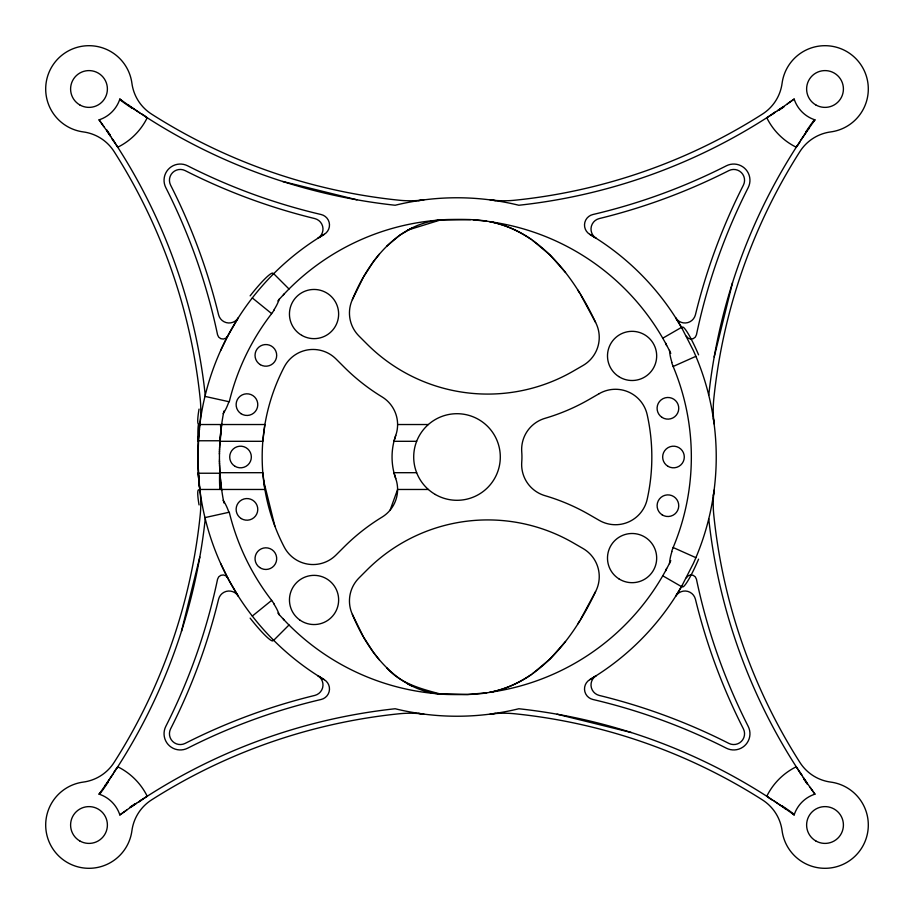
<?xml version="1.0" encoding="UTF-8"?>
<svg xmlns="http://www.w3.org/2000/svg" width="914" height="914" viewBox="0 0 914 914"><rect width="100%" height="100%" fill="white"/><g stroke="black" fill="none" stroke-linecap="round" stroke-linejoin="round"><path stroke-width="1.37" d="M219.44 454.087L219.497 450.956M219.451 452.978L219.44 460.016M219.463 452.133L219.554 448.934M219.52 450.179L219.634 446.9M219.577 448.214L221.645 424.53A237.583 237.583 0 0 1 223.896 411.06M219.657 446.249L219.76 444.273M198.818 433.647L197.801 461.022L199.766 489.458L264.9 489.47L262.809 472.698L219.931 472.698L219.817 470.71M219.817 443.29L220.011 440.262M198.247 441.302L198.795 433.944M220.046 439.76L220.662 432.676M198.886 432.893L199.115 430.608M198.989 431.854L199.218 429.591M199.206 429.751L199.446 427.569M220.742 431.911L221.119 428.609M199.321 428.712L200.634 418.532A259.233 259.233 0 0 1 324.207 234.361A10.819 10.819 0 0 0 321.134 214.527A595.22 595.22 0 0 1 187.621 165.8A16.235 16.235 0 0 0 165.8 187.621A595.22 595.22 0 0 1 217.555 334.775A5.415 5.415 0 0 0 227.643 336.192L238.211 317.969A10.819 10.819 0 0 1 218.56 314.724A600.635 600.635 0 0 0 170.621 185.176A10.819 10.819 0 0 1 185.176 170.621A600.635 600.635 0 0 0 314.724 218.56A10.819 10.819 0 0 1 317.969 238.211L324.207 234.361M220.994 429.637L219.977 440.765L198.281 440.765M221.108 428.746L221.245 427.592M221.234 427.695L221.736 423.879M713.366 495.468L714.108 490.11A108.24 108.24 0 0 0 713.788 514.982A568.165 568.165 0 0 0 799.91 762.447A43.301 43.301 0 0 0 830.712 782.087A43.301 43.301 0 0 1 868.266 826.919A43.301 43.301 0 0 1 826.919 868.266A43.301 43.301 0 0 1 782.087 830.712A43.301 43.301 0 0 0 762.447 799.91A568.165 568.165 0 0 0 514.982 713.788A108.24 108.24 0 0 0 490.11 714.108L495.468 713.366M181.463 631.311L199.8 557.072M714.2 356.928L732.537 282.689M671.619 551.599L673.15 547.52A234.338 234.338 0 0 0 673.15 366.48L671.619 362.401M395.751 435.395A64.94 64.94 0 0 0 395.751 478.605A32.47 32.47 0 0 1 382.029 517.13A203.228 203.228 0 0 0 344.064 546.983L335.998 555.038A32.47 32.47 0 0 1 284.254 547.086A194.831 194.831 0 0 1 284.254 366.914A32.47 32.47 0 0 1 335.998 358.962L344.064 367.017A203.228 203.228 0 0 0 382.029 396.87A32.47 32.47 0 0 1 395.751 435.395L393.98 441.302L416.647 441.302M390.107 510.149L397.601 489.47L428.358 489.47M220.64 350.53L227.643 336.192M352.358 299.621C367.611 262.501 396.459 224.307 439.326 220.08A118.946 118.946 0 0 1 448.18 219.52C460.13 219.337 472.15 219.154 484.02 220.731C538.14 228.043 573.855 276.257 595.585 322.402A32.47 32.47 0 0 1 583.006 365.497L573.147 371.198A170.758 170.758 0 0 1 367.017 344.064L358.962 335.998A32.47 32.47 0 0 1 352.358 299.621L363.018 277.936M595.585 591.598C573.672 638.349 536.998 687.271 481.941 693.532C470.733 694.811 459.434 694.651 448.18 694.491A118.946 118.946 0 0 1 439.326 693.943C396.459 689.67 367.611 651.511 352.358 614.379A32.47 32.47 0 0 1 358.962 578.002L367.017 569.936A170.758 170.758 0 0 1 573.147 542.802L583.006 548.503A32.47 32.47 0 0 1 595.585 591.598L580.47 619.601M681.513 586.594L693.36 563.47A259.233 259.233 0 0 0 693.36 350.53L681.513 327.406M681.935 585.863L675.789 596.031A10.819 10.819 0 0 1 695.44 599.276A600.635 600.635 0 0 0 743.379 728.824A10.819 10.819 0 0 1 728.824 743.379A600.635 600.635 0 0 0 599.276 695.44A10.819 10.819 0 0 1 596.031 675.789L589.793 679.639A10.819 10.819 0 0 0 592.866 699.473A595.22 595.22 0 0 1 726.379 748.2A16.235 16.235 0 0 0 748.2 726.379A595.22 595.22 0 0 1 696.445 579.225A5.415 5.415 0 0 0 686.357 577.808M363.601 276.839L373.449 261.564L379.264 254.195M577.648 624.113L579.762 620.823M116.729 768.343L117.746 766.777A64.94 64.94 0 0 1 147.223 796.254L143.11 798.916M797.271 145.657L796.254 147.223A64.94 64.94 0 0 1 766.777 117.746L770.89 115.084M274.177 310.075L271.652 313.616A234.338 234.338 0 0 0 229.265 401.783L204.953 396.39M112.913 774.169L106.698 783.355M801.087 139.831L807.302 130.645M100.186 792.575L99.055 794.14A32.47 32.47 0 0 1 119.86 814.945A573.569 573.569 0 0 1 395.168 708.75A259.233 259.233 0 0 0 518.832 708.75A573.569 573.569 0 0 1 794.14 814.945A32.47 32.47 0 0 1 814.945 794.14A573.569 573.569 0 0 1 708.75 518.832M813.814 121.425L814.945 119.86A32.47 32.47 0 0 1 794.14 99.055A573.569 573.569 0 0 1 518.832 205.25A259.233 259.233 0 0 0 395.168 205.25A573.569 573.569 0 0 1 119.86 99.055A32.47 32.47 0 0 1 99.055 119.86A573.569 573.569 0 0 1 205.25 395.168M565.538 641.491L550.182 658.88L532.519 673.721M272.966 274.428L273.674 273.72M273.697 640.303L289.007 624.993M386.656 246.277L399.978 235.024L412.294 227.837M252.31 616.07L271.652 600.384A234.338 234.338 0 0 1 229.265 512.217L204.953 517.61M794.14 99.055L789.902 102.105M119.86 814.945L124.098 811.895M782.567 107.246L777.517 110.685M131.433 806.754L136.483 803.315M531.445 674.532C518.798 683.204 504.539 689.51 489.458 692.401M662.753 338.203L681.501 327.383A259.233 259.233 0 0 0 589.793 234.361A10.819 10.819 0 0 1 592.866 214.527A595.22 595.22 0 0 0 726.379 165.8A16.235 16.235 0 0 1 748.2 187.621A595.22 595.22 0 0 0 696.445 334.775A5.415 5.415 0 0 1 686.357 336.192M673.15 366.48L695.885 356.334M407.713 230.111L440.479 219.966L470.504 219.657M418.532 200.634L423.89 199.892A108.24 108.24 0 0 1 399.018 200.212A568.165 568.165 0 0 1 151.553 114.09A43.301 43.301 0 0 1 131.913 83.288A43.301 43.301 0 0 0 87.081 45.734A43.301 43.301 0 0 0 45.734 87.081A43.301 43.301 0 0 0 83.288 131.913A43.301 43.301 0 0 1 114.09 151.553A568.165 568.165 0 0 1 200.212 399.018A108.24 108.24 0 0 1 199.892 423.89A259.233 259.233 0 0 0 199.892 490.11A108.24 108.24 0 0 1 200.212 514.982A568.165 568.165 0 0 1 114.09 762.447A43.301 43.301 0 0 1 83.288 782.087A43.301 43.301 0 0 0 45.734 826.919A43.301 43.301 0 0 0 87.081 868.266A43.301 43.301 0 0 0 131.913 830.712A43.301 43.301 0 0 1 151.553 799.91A568.165 568.165 0 0 1 399.018 713.788A108.24 108.24 0 0 1 423.89 714.108L418.532 713.366M437.715 220.343L440.479 219.966M486.751 692.766L467.797 694.491L437.715 693.657M199.812 424.53L264.9 424.53L262.809 441.302L219.931 441.302M397.601 424.53L428.358 424.53M416.647 472.698L393.98 472.698L395.751 478.605M220.377 478.273L219.977 473.235L198.281 473.235L198.818 480.353M473.212 219.817L486.751 221.234M495.468 200.634L490.11 199.892A108.24 108.24 0 0 0 514.982 200.212A568.165 568.165 0 0 0 762.447 114.09A43.301 43.301 0 0 0 782.087 83.288A43.301 43.301 0 0 1 826.919 45.734A43.301 43.301 0 0 1 868.266 87.081A43.301 43.301 0 0 1 830.712 131.913A43.301 43.301 0 0 0 799.91 151.553A568.165 568.165 0 0 0 713.788 399.018A108.24 108.24 0 0 0 714.108 423.89L713.366 418.532M489.458 221.599C504.539 224.49 518.798 230.796 531.445 239.468M282.689 181.463L356.928 199.8M557.072 714.2L631.311 732.537M386.656 667.723C400.458 683.592 420.954 688.802 440.479 694.034M673.15 547.52L695.885 557.666M407.713 683.889L412.294 686.163M662.753 575.797L681.501 586.617A259.233 259.233 0 0 1 589.793 679.639M589.793 234.361L596.031 238.211A10.819 10.819 0 0 1 599.276 218.56A600.635 600.635 0 0 0 728.824 170.621A10.819 10.819 0 0 1 743.379 185.176A600.635 600.635 0 0 0 695.44 314.724A10.819 10.819 0 0 1 675.789 317.969L681.935 328.137M227.643 577.808A5.415 5.415 0 0 0 217.555 579.225A595.22 595.22 0 0 1 165.8 726.379A16.235 16.235 0 0 0 187.621 748.2A595.22 595.22 0 0 1 321.134 699.473A10.819 10.819 0 0 0 324.207 679.639L317.969 675.789A10.819 10.819 0 0 1 314.724 695.44A600.635 600.635 0 0 0 185.176 743.379A10.819 10.819 0 0 1 170.621 728.824A600.635 600.635 0 0 0 218.56 599.276A10.819 10.819 0 0 1 238.211 596.031L228.877 580.127L220.64 563.47M145.657 116.729L147.223 117.746A64.94 64.94 0 0 1 117.746 147.223L115.084 143.11M768.343 797.271L766.777 796.254A64.94 64.94 0 0 1 796.254 766.777L798.916 770.89M139.831 112.913L130.645 106.698M774.169 801.087L783.355 807.302M121.425 100.186L119.86 99.055M792.575 813.814L794.14 814.945M532.519 240.279L550.182 255.12L565.538 272.509M252.31 297.93L271.652 313.616M273.697 273.697L289.007 289.007M272.966 639.572L273.674 640.28M379.264 659.805L373.449 652.436L363.601 637.161M271.652 600.384L274.177 603.926M814.945 794.14L811.895 789.902M99.055 119.86L102.105 124.098M806.754 782.567L803.315 777.517M107.246 131.433L110.685 136.483M577.648 289.887L579.762 293.177M580.47 294.399L595.585 322.402M363.018 636.064L352.358 614.379M263.632 480.787L274.908 526.281M221.736 490.121L221.108 485.254M221.245 486.408L220.982 484.192M199.435 486.339L200.634 495.468A259.233 259.233 0 0 0 324.207 679.639M220.994 484.363L220.742 482.089M199.321 485.288L199.446 486.431M220.88 483.346L220.434 478.947M199.332 485.425L199.092 483.198M199.218 484.409L198.886 481.107M220.662 481.324L219.931 472.698M198.921 481.37L199.012 482.375M198.738 479.336L198.349 474.252M219.977 473.235L219.486 462.838M198.247 472.698L198.315 473.749M219.76 469.727L219.543 464.803M219.52 464.049L219.451 460.885M219.474 462.027L219.44 459.913M205.25 518.832A573.569 573.569 0 0 1 99.055 794.14M708.75 395.168A573.569 573.569 0 0 1 814.945 119.86M670.796 560.625A237.583 237.583 0 0 1 490.27 692.241M439.326 693.92A237.583 237.583 0 0 1 277.879 613.088M223.896 502.94A237.583 237.583 0 0 1 221.645 489.47M277.879 300.912A237.583 237.583 0 0 1 439.326 220.08M490.27 221.759A237.583 237.583 0 0 1 670.796 353.375M132.37 108.458A23.021 1.485 35.9 0 1 121.105 100.666M129.685 105.887A35.258 1.337 35.9 0 1 128.554 105.099M145.772 116.558A22.187 0.64 33 0 1 141.339 113.667M112.673 139.339A19.103 0.64 57.1 0 1 114.97 142.824M111.931 138.711A27.214 0.777 57 0 1 113.873 141.624M106.63 129.754A30.55 1.599 53.6 0 1 110.217 135.032M101.98 123.984A19.548 0.571 54.3 0 1 103.888 126.692M774.661 112.673A19.103 0.64 -32.9 0 1 771.176 114.97M775.289 111.931A27.214 0.777 -33 0 1 772.376 113.873M784.246 106.63A30.55 1.599 -36.4 0 1 778.968 110.217M790.016 101.98A19.548 0.571 -35.7 0 1 787.308 103.888M805.542 132.37A23.021 1.485 -54.1 0 1 813.334 121.105M808.113 129.685A35.258 1.337 -54.1 0 1 808.901 128.554M797.442 145.772A22.187 0.64 -57 0 1 800.333 141.339M781.63 805.542A23.021 1.485 35.9 0 1 792.895 813.334M784.315 808.113A35.258 1.337 35.9 0 1 785.446 808.901M768.228 797.442A22.187 0.64 33 0 1 772.661 800.333M801.327 774.661A19.103 0.64 57.1 0 1 799.03 771.176M802.069 775.289A27.214 0.777 57 0 1 800.127 772.376M807.37 784.246A30.55 1.599 53.6 0 1 803.783 778.968M812.02 790.016A19.548 0.571 54.3 0 1 810.112 787.308M108.458 781.63A23.021 1.485 -54.1 0 1 100.666 792.895M105.887 784.315A35.258 1.337 -54.1 0 1 105.099 785.446M116.558 768.228A22.187 0.64 -57 0 1 113.667 772.661M139.339 801.327A19.103 0.64 -32.9 0 1 142.824 799.03M138.711 802.069A27.214 0.777 -33 0 1 141.624 800.127M129.754 807.37A30.55 1.599 -36.4 0 1 135.032 803.783M123.984 812.02A19.548 0.571 -35.7 0 1 126.692 810.112M283.043 618.492A33.212 2.148 50.9 0 1 284.208 620.172M273.892 603.994A27.888 12.213 52.3 0 1 279.341 615.019M223.165 500.301A28.437 12.43 75.5 0 1 228.946 512.434M220.525 488.636A31.841 1.942 77.1 0 1 221.177 487.585M273.183 639.834A32.31 4.079 52.1 0 1 250.139 618.138M671.916 362.401A27.888 12.213 67.3 0 1 669.505 350.348M666.557 345.572A33.098 2.079 65.8 0 1 665.7 343.15M669.505 563.652A27.888 12.213 -67.3 0 1 671.916 551.599M665.7 570.85A33.098 2.079 -65.8 0 1 666.557 568.428M681.913 328.069A32.31 4.09 67.1 0 1 698.582 354.849M698.582 559.151A32.31 4.09 -67.1 0 1 681.913 585.931M279.341 298.981A27.888 12.213 -52.3 0 1 273.892 310.006M284.208 293.828A33.212 2.148 -50.9 0 1 283.043 295.508M250.139 295.862A32.31 4.079 -52.1 0 1 273.183 274.166M200.143 422.976A32.356 3.919 -75.7 0 1 199.046 409.095M199.058 504.928A32.356 3.919 75.7 0 1 200.143 491.024M221.371 484.192A16.315 1.188 -88.4 0 1 219.954 488.407A16.315 1.188 -88.4 0 1 219.623 473.258M228.946 401.566A28.437 12.43 -75.5 0 1 223.165 413.699M221.177 426.415A31.841 1.942 -77.1 0 1 220.525 425.364M197.961 440.754A16.303 1.085 88.5 0 1 198.258 425.604A16.303 1.085 88.5 0 1 199.56 429.809M599.253 393.626L589.381 399.315A203.228 203.228 0 0 1 544.984 418.326A32.47 32.47 0 0 0 521.745 451.984A64.94 64.94 0 0 1 521.745 462.016A32.47 32.47 0 0 0 544.984 495.674A203.228 203.228 0 0 1 589.381 514.685L599.253 520.374A32.47 32.47 0 0 0 647.181 499.307A194.831 194.831 0 0 0 647.181 414.693A32.47 32.47 0 0 0 599.253 393.626M79.792 840.949A18.406 18.406 0 0 0 107.395 825.011A18.406 18.406 0 0 0 79.792 809.073A18.406 18.406 0 0 0 79.792 840.949M815.814 840.949A18.406 18.406 0 0 0 843.416 825.011A18.406 18.406 0 0 0 815.814 809.073A18.406 18.406 0 0 0 815.814 840.949M815.814 104.927A18.406 18.406 0 0 0 843.416 88.989A18.406 18.406 0 0 0 815.814 73.051A18.406 18.406 0 0 0 815.814 104.927M79.792 104.927A18.406 18.406 0 0 0 107.395 88.989A18.406 18.406 0 0 0 79.792 73.051A18.406 18.406 0 0 0 79.792 104.927M435.35 494.497A43.301 43.301 0 0 0 500.301 457A43.301 43.301 0 0 0 435.35 419.503A43.301 43.301 0 0 0 435.35 494.497M299.621 619.863A24.587 24.587 0 0 0 338.511 602.497A24.587 24.587 0 0 0 304.019 577.499A24.587 24.587 0 0 0 299.621 619.863M301.746 335.347A24.587 24.587 0 0 0 338.637 314.05A24.587 24.587 0 0 0 301.746 292.754A24.587 24.587 0 0 0 301.746 335.347M618.629 376.499A24.587 24.587 0 0 0 656.64 357.283A24.587 24.587 0 0 0 620.983 333.976A24.587 24.587 0 0 0 618.629 376.499M618.812 578.791A24.587 24.587 0 0 0 656.652 559.219A24.587 24.587 0 0 0 620.789 536.244A24.587 24.587 0 0 0 618.812 578.791M662.033 417.39A10.819 10.819 0 0 0 678.736 408.866A10.819 10.819 0 0 0 663.004 398.664A10.819 10.819 0 0 0 662.033 417.39M668.065 466.369A10.819 10.819 0 0 0 684.3 457A10.819 10.819 0 0 0 668.065 447.632A10.819 10.819 0 0 0 668.065 466.369M662.113 514.822A10.819 10.819 0 0 0 678.736 506.173A10.819 10.819 0 0 0 662.936 496.096A10.819 10.819 0 0 0 662.113 514.822M260.341 364.686A10.819 10.819 0 0 0 276.691 355.5A10.819 10.819 0 0 0 260.559 345.938A10.819 10.819 0 0 0 260.341 364.686M240.976 413.654A10.819 10.819 0 0 0 257.759 405.29A10.819 10.819 0 0 0 242.13 394.939A10.819 10.819 0 0 0 240.976 413.654M235.115 466.369A10.819 10.819 0 0 0 251.35 457A10.819 10.819 0 0 0 235.115 447.632A10.819 10.819 0 0 0 235.115 466.369M241.227 518.558A10.819 10.819 0 0 0 257.771 509.738A10.819 10.819 0 0 0 241.867 499.821A10.819 10.819 0 0 0 241.227 518.558M259.622 567.48A10.819 10.819 0 0 0 276.645 559.608A10.819 10.819 0 0 0 261.313 548.811A10.819 10.819 0 0 0 259.622 567.48"/></g></svg>
